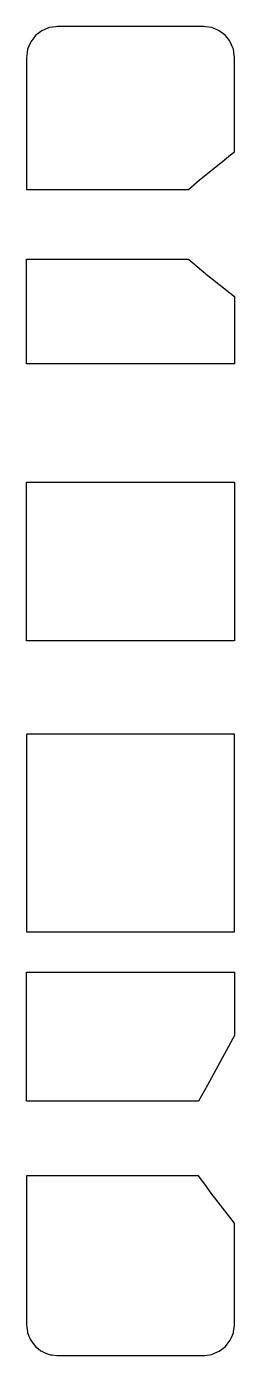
# Model space of a CAD drawing. Header units: metres. Extents: x 2.4 to 16, y -16 to 71.
import ezdxf

# ---------------------------------------------------------------- set-up
doc = ezdxf.new("R2010")
doc.units = ezdxf.units.M

msp = doc.modelspace()

# ---------------------------------------------------------------- linework, layer by layer
for p, q in [((3.326, 70.675), (2.986, 70.414)), ((3.4, 70.732), (3.326, 70.675)), ((3.796, 70.896), (3.4, 70.732)), ((3.882, 70.932), (3.796, 70.896)), ((4.307, 70.988), (3.882, 70.932)), ((4.4, 71), (4.307, 70.988)), ((5.172, 71), (4.4, 71)), ((13.91, 71), (5.172, 71)), ((14, 71), (13.91, 71)), ((14.1, 70.987), (14, 71)), ((14.518, 70.932), (14.1, 70.987)), ((14.907, 70.771), (14.518, 70.932)), ((15, 70.732), (14.907, 70.771)), ((15.334, 70.476), (15, 70.732)), ((15.414, 70.414), (15.334, 70.476)), ((2.632, 69.913), (2.468, 69.518)), ((2.668, 70), (2.632, 69.913)), ((2.929, 70.34), (2.668, 70)), ((2.986, 70.414), (2.929, 70.34)), ((15.67, 70.08), (15.414, 70.414)), ((15.732, 70), (15.67, 70.08)), ((15.893, 69.611), (15.732, 70)), ((15.932, 69.518), (15.893, 69.611)), ((2.412, 69.093), (2.4, 69)), ((2.4, 69), (2.4, 61.714)), ((2.468, 69.518), (2.412, 69.093)), ((15.987, 69.1), (15.932, 69.518)), ((16, 69), (15.987, 69.1)), ((16, 66.294), (16, 69)), ((16, 65.97), (16, 66.294)), ((16, 65.199), (16, 65.97)), ((16, 63.142), (16, 65.199)), ((15.749, 62.595), (16, 62.792)), ((16, 62.792), (16, 63.142)), ((16, 62.792), (16, 62.792)), ((13.702, 60.937), (15.342, 62.274)), ((15.342, 62.274), (15.749, 62.595)), ((2.4, 61.714), (2.4, 60.338)), ((13, 60.338), (13.702, 60.937)), ((2.4, 60.338), (7.532, 60.338)), ((7.532, 60.338), (13, 60.338)), ((2.4, 52.263), (2.4, 55.766)), ((2.4, 55.766), (7.868, 55.766)), ((7.868, 55.766), (13, 55.766)), ((13, 55.766), (13.569, 55.286)), ((13.569, 55.286), (14.271, 54.693)), ((14.271, 54.693), (16, 53.329)), ((16, 53.329), (16, 50.65)), ((2.4, 50.721), (2.4, 52.263)), ((2.4, 50.27), (2.4, 50.721)), ((16, 50.65), (16, 49.956)), ((16, 50.65), (16, 50.65)), ((2.4, 50.081), (2.4, 50.27)), ((2.4, 49.502), (2.4, 50.081)), ((16, 49.956), (16, 48.923)), ((2.4, 48.923), (2.4, 49.502)), ((14.556, 48.923), (2.4, 48.923)), ((16, 48.923), (14.556, 48.923)), ((2.4, 40.681), (2.4, 41.182)), ((2.4, 41.182), (3.844, 41.182)), ((3.844, 41.182), (16, 41.182)), ((16, 41.182), (16, 40.263)), ((2.4, 40.263), (2.4, 40.681)), ((2.4, 36.474), (2.4, 40.263)), ((16, 40.263), (16, 38.424)), ((16, 38.424), (16, 33.334)), ((16, 38.424), (16, 38.424)), ((2.4, 33.334), (2.4, 36.474)), ((2.4, 32.178), (2.4, 33.334)), ((16, 33.334), (16, 30.79)), ((2.4, 30.79), (2.4, 32.178)), ((6.396, 30.79), (2.4, 30.79)), ((16, 30.79), (6.396, 30.79)), ((12.004, 24.674), (2.4, 24.674)), ((2.4, 24.674), (2.4, 23.543)), ((16, 24.674), (12.004, 24.674)), ((16, 22.13), (16, 24.674)), ((2.4, 23.543), (2.4, 22.13)), ((2.4, 22.13), (2.4, 19.499)), ((16, 17.746), (16, 22.13)), ((2.4, 19.499), (2.4, 17.746)), ((2.4, 17.746), (2.4, 15.015)), ((16, 11.737), (16, 17.746)), ((16, 17.746), (16, 17.746)), ((2.4, 15.015), (2.4, 11.737)), ((2.4, 11.737), (11.836, 11.737)), ((11.836, 11.737), (16, 11.737)), ((2.4, 6.382), (2.4, 9.086)), ((2.4, 9.086), (6.564, 9.086)), ((6.564, 9.086), (16, 9.086)), ((16, 9.086), (16, 8.413)), ((16, 9.086), (16, 9.086)), ((16, 8.413), (16, 4.935)), ((2.4, 2.268), (2.4, 6.382)), ((16, 4.935), (14.229, 1.695)), ((2.4, 0.647), (2.4, 2.268)), ((14.229, 1.695), (13.656, 0.647)), ((8.434, 0.647), (2.4, 0.647)), ((13.656, 0.647), (8.434, 0.647)), ((8.271, -4.234), (2.4, -4.234)), ((2.4, -4.234), (2.4, -4.743)), ((13.656, -4.234), (8.271, -4.234)), ((14.055, -4.787), (13.656, -4.234)), ((2.4, -4.743), (2.4, -5.359)), ((14.487, -5.381), (14.055, -4.787)), ((2.4, -5.359), (2.4, -13.962)), ((16, -7.34), (14.487, -5.381)), ((16, -8.037), (16, -7.34)), ((16, -8.753), (16, -8.037)), ((16, -14), (16, -8.753)), ((2.4, -13.962), (2.4, -14)), ((2.4, -14), (2.402, -14.03)), ((2.402, -14.03), (2.413, -14.097)), ((2.413, -14.097), (2.426, -14.195)), ((2.426, -14.195), (2.45, -14.44)), ((2.45, -14.44), (2.468, -14.518)), ((2.468, -14.518), (2.521, -14.673)), ((2.521, -14.673), (2.596, -14.854)), ((15.804, -14.826), (15.932, -14.518)), ((15.932, -14.518), (15.943, -14.461)), ((15.943, -14.461), (15.997, -14.048)), ((15.997, -14.048), (16, -14)), ((16, -14), (16, -14)), ((2.596, -14.854), (2.668, -15)), ((2.668, -15), (2.712, -15.071)), ((2.712, -15.071), (2.831, -15.226)), ((2.831, -15.226), (2.986, -15.414)), ((2.986, -15.414), (3.176, -15.57)), ((3.176, -15.57), (3.332, -15.69)), ((15, -15.732), (15.149, -15.617)), ((15.149, -15.617), (15.414, -15.414)), ((15.414, -15.414), (15.529, -15.265)), ((15.529, -15.265), (15.732, -15)), ((15.732, -15), (15.804, -14.826)), ((3.332, -15.69), (3.4, -15.732)), ((3.4, -15.732), (3.548, -15.805)), ((3.548, -15.805), (3.729, -15.88)), ((3.729, -15.88), (3.882, -15.932)), ((3.882, -15.932), (3.963, -15.951)), ((3.963, -15.951), (4.063, -15.967)), ((4.063, -15.967), (4.4, -16)), ((4.4, -16), (6.132, -16)), ((6.132, -16), (14, -16)), ((14, -16), (14.061, -15.995)), ((14.061, -15.995), (14.187, -15.975)), ((14.187, -15.975), (14.518, -15.932)), ((14.518, -15.932), (14.691, -15.86)), ((14.691, -15.86), (15, -15.732))]:
    msp.add_line(p, q)

doc.saveas('drawing.dxf')
